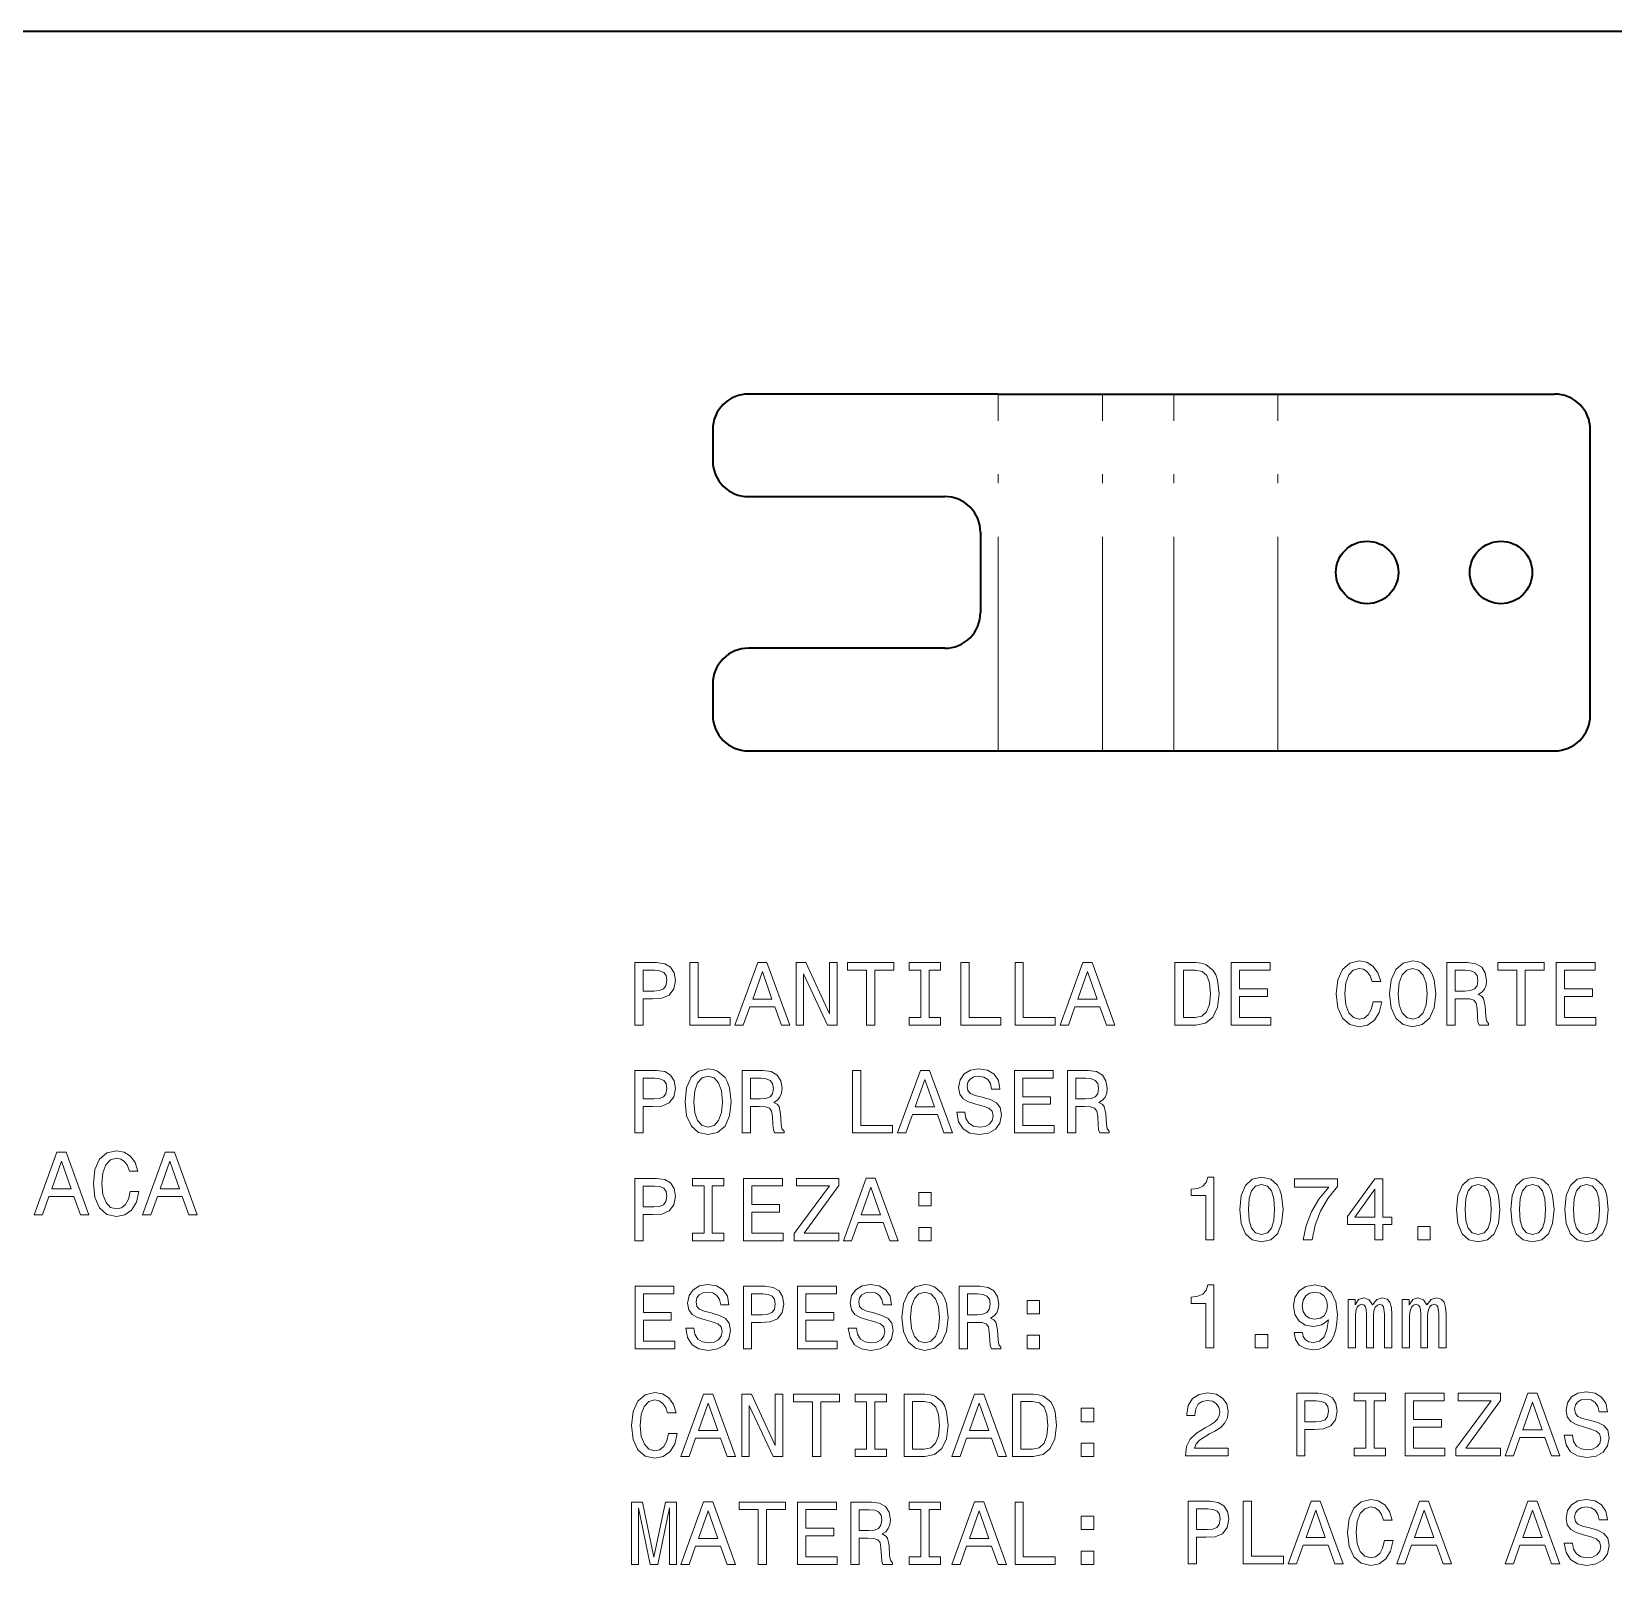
# Model space of a CAD drawing. Extents: x 15 to 1174, y 15 to 826.
# Drawn here: x 799.3 to 887.9, y 739.9 to 825.8 of the extents above; entities that cross this region are included whole.
import ezdxf

# ---------------------------------------------------------------- set-up
doc = ezdxf.new("R2010")
doc.units = 0
doc.linetypes.add('DASHDOT', pattern=[18.5, 12, -3, 0.5, -3])

msp = doc.modelspace()

# ---------------------------------------------------------------- linework, layer by layer
at = {"color": 7, "lineweight": 35}
for p, q in [((1173.969971, 825.840027), (15, 825.840027)), ((853.419678, 805.529602), (839.419678, 805.529602)), ((853.419678, 805.529602), (859.250793, 805.529602)), ((859.250793, 805.529602), (863.250793, 805.529602)), ((863.250793, 805.529602), (869.08197, 805.529602)), ((869.08197, 805.529602), (884.581909, 805.529602)), ((837.419678, 803.529602), (837.419678, 801.779602)), ((886.581909, 787.529602), (886.581909, 803.529602)), ((839.419678, 799.779602), (850.419678, 799.779602)), ((852.419678, 797.779602), (852.419678, 793.279602)), ((850.419678, 791.279602), (839.419678, 791.279602)), ((837.419678, 789.279602), (837.419678, 787.529602)), ((839.419678, 785.529602), (853.419678, 785.529602)), ((853.419678, 785.529602), (859.250793, 785.529602)), ((859.250793, 785.529602), (863.250793, 785.529602)), ((863.250793, 785.529602), (869.08197, 785.529602)), ((869.08197, 785.529602), (884.581909, 785.529602))]:
    msp.add_line(p, q, dxfattribs=at)
at = {"color": 7, "linetype": 'DASHDOT', "lineweight": 13}
for p, q in [((853.419678, 785.529602), (853.419678, 805.529602)), ((859.250793, 785.529602), (859.250793, 805.529602)), ((863.250793, 785.529602), (863.250793, 805.529602)), ((869.08197, 785.529602), (869.08197, 805.529602))]:
    msp.add_line(p, q, dxfattribs=at)
at = {"color": 7, "lineweight": 13}
for points in [[(833.063904, 770.163391), (833.527832, 770.163391), (833.527832, 771.641052), (834.042236, 771.641052), (834.561707, 771.66626), (834.975281, 771.842773), (835.242554, 772.18573), (835.333313, 772.654724), (835.262695, 773.08844), (835.060974, 773.406189), (834.728149, 773.597839), (834.274231, 773.663391), (833.063904, 773.663391)], [(836.140259, 770.163391), (838.389526, 770.163391), (838.389526, 770.587036), (836.604248, 770.587036), (836.604248, 773.663391), (836.140259, 773.663391)], [(838.666931, 770.163391), (839.130859, 770.163391), (839.499023, 771.1922), (840.895996, 771.1922), (841.26416, 770.163391), (841.73822, 770.163391), (840.457275, 773.668457), (839.94281, 773.668457)], [(842.086182, 770.163391), (842.504822, 770.163391), (842.504822, 773.032959), (843.846313, 770.163391), (844.385925, 770.163391), (844.385925, 773.663391), (843.96228, 773.663391), (843.96228, 770.793823), (842.635925, 773.663391), (842.086182, 773.663391)], [(846.0401, 770.163391), (846.504089, 770.163391), (846.504089, 773.239746), (847.563171, 773.239746), (847.563171, 773.663391), (844.975952, 773.663391), (844.975952, 773.239746), (846.0401, 773.239746)], [(849.076111, 770.587036), (848.430603, 770.587036), (848.430603, 770.163391), (850.185608, 770.163391), (850.185608, 770.587036), (849.5401, 770.587036), (849.5401, 773.239746), (850.185608, 773.239746), (850.185608, 773.663391), (848.430603, 773.663391), (848.430603, 773.239746), (849.076111, 773.239746)], [(851.320374, 770.163391), (853.569641, 770.163391), (853.569641, 770.587036), (851.784363, 770.587036), (851.784363, 773.663391), (851.320374, 773.663391)], [(854.356384, 770.163391), (856.605652, 770.163391), (856.605652, 770.587036), (854.820374, 770.587036), (854.820374, 773.663391), (854.356384, 773.663391)], [(856.883057, 770.163391), (857.347046, 770.163391), (857.715149, 771.1922), (859.112122, 771.1922), (859.480286, 770.163391), (859.954346, 770.163391), (858.673401, 773.668457), (858.158997, 773.668457)], [(864.483154, 773.663391), (863.318176, 773.663391), (863.318176, 770.163391), (864.483154, 770.163391), (865.032898, 770.274353), (865.441406, 770.612244), (865.693542, 771.161926), (865.784363, 771.913391), (865.703613, 772.679932), (865.602783, 772.982544), (865.461548, 773.224609), (865.05304, 773.552429), (864.785767, 773.633118)], [(866.465149, 770.163391), (868.684204, 770.163391), (868.684204, 770.587036), (866.929138, 770.587036), (866.929138, 771.772156), (868.492554, 771.772156), (868.492554, 772.190796), (866.929138, 772.190796), (866.929138, 773.239746), (868.64386, 773.239746), (868.64386, 773.663391), (866.465149, 773.663391)], [(874.413269, 771.464539), (874.312439, 771.040894), (874.145996, 770.738342), (873.914001, 770.551697), (873.641663, 770.491211), (873.313843, 770.58197), (873.056641, 770.854309), (872.885193, 771.298096), (872.829712, 771.913391), (872.885193, 772.523621), (873.051636, 772.972473), (873.308838, 773.244812), (873.641663, 773.340637), (873.883789, 773.290222), (874.090515, 773.148987), (874.251892, 772.922058), (874.362854, 772.609375), (874.84198, 772.609375), (874.690674, 773.08844), (874.428406, 773.451599), (874.070374, 773.678528), (873.641663, 773.759216), (873.107117, 773.633118), (872.698608, 773.28009), (872.43634, 772.700134), (872.345581, 771.913391), (872.43634, 771.126648), (872.698608, 770.546692), (873.107117, 770.188599), (873.641663, 770.067566), (874.110718, 770.163391), (874.488953, 770.430664), (874.756226, 770.869446), (874.897461, 771.464539)], [(875.336182, 771.913391), (875.427002, 771.126648), (875.689209, 770.546692), (876.097717, 770.188599), (876.632324, 770.067566), (877.161865, 770.188599), (877.575378, 770.546692), (877.832581, 771.126648), (877.928406, 771.913391), (877.832581, 772.695068), (877.72168, 773.012817), (877.575378, 773.275085), (877.161865, 773.633118), (876.909668, 773.723938), (876.632324, 773.759216), (876.092712, 773.633118), (875.684204, 773.28009), (875.427002, 772.700134)], [(878.543701, 770.163391), (879.012695, 770.163391), (879.012695, 771.641052), (879.491821, 771.641052), (879.844849, 771.625916), (880.066772, 771.555298), (880.187805, 771.388916), (880.23822, 771.09137), (880.263428, 770.637451), (880.293701, 770.339905), (880.354248, 770.163391), (880.883728, 770.163391), (880.883728, 770.259216), (880.767761, 770.400452), (880.727417, 770.662659), (880.692139, 771.227539), (880.606384, 771.646118), (880.490356, 771.777222), (880.308838, 771.873047), (880.510559, 771.999146), (880.651794, 772.175659), (880.742554, 772.397522), (880.772827, 772.664856), (880.702209, 773.08844), (880.500488, 773.406189), (880.167603, 773.597839), (879.713745, 773.663391), (878.543701, 773.663391)], [(882.472351, 770.163391), (882.93634, 770.163391), (882.93634, 773.239746), (883.995422, 773.239746), (883.995422, 773.663391), (881.408264, 773.663391), (881.408264, 773.239746), (882.472351, 773.239746)], [(884.681274, 770.163391), (886.90033, 770.163391), (886.90033, 770.587036), (885.145264, 770.587036), (885.145264, 771.772156), (886.708679, 771.772156), (886.708679, 772.190796), (885.145264, 772.190796), (885.145264, 773.239746), (886.859985, 773.239746), (886.859985, 773.663391), (884.681274, 773.663391)], [(834.148193, 773.234741), (834.450745, 773.204468), (834.672668, 773.108643), (834.803772, 772.932129), (834.849182, 772.654724), (834.798767, 772.362244), (834.662598, 772.18573), (834.430603, 772.094971), (834.112854, 772.069702), (833.527832, 772.069702), (833.527832, 773.234741)], [(839.6604, 771.620911), (840.200073, 773.164124), (840.739685, 771.620911)], [(857.876587, 771.620911), (858.416199, 773.164124), (858.955811, 771.620911)], [(864.447876, 773.244812), (864.831177, 773.169128), (865.093384, 772.937195), (865.249756, 772.523621), (865.300171, 771.913391), (865.24469, 771.323303), (865.088379, 770.90979), (864.821106, 770.662659), (864.447876, 770.58197), (863.787231, 770.58197), (863.787231, 773.244812)], [(875.820374, 771.913391), (875.875854, 772.523621), (876.042236, 772.972473), (876.299438, 773.244812), (876.632324, 773.340637), (876.960144, 773.244812), (877.217346, 772.967407), (877.383728, 772.518555), (877.444275, 771.913391), (877.383728, 771.303162), (877.217346, 770.854309), (876.960144, 770.58197), (876.632324, 770.491211), (876.299438, 770.58197), (876.042236, 770.854309), (875.875854, 771.298096)], [(879.582581, 773.234741), (879.890259, 773.204468), (880.107117, 773.108643), (880.243286, 772.932129), (880.288635, 772.654724), (880.23822, 772.362244), (880.102051, 772.18573), (879.870056, 772.094971), (879.552368, 772.069702), (879.012695, 772.069702), (879.012695, 773.234741)], [(833.063904, 764.116577), (833.527832, 764.116577), (833.527832, 765.594238), (834.042236, 765.594238), (834.561707, 765.619446), (834.975281, 765.795959), (835.242554, 766.138916), (835.333313, 766.60791), (835.262695, 767.041626), (835.060974, 767.359375), (834.728149, 767.551025), (834.274231, 767.616577), (833.063904, 767.616577)], [(835.86792, 765.866577), (835.958679, 765.079834), (836.220947, 764.499878), (836.629456, 764.141785), (837.164001, 764.020752), (837.693542, 764.141785), (838.107117, 764.499878), (838.364319, 765.079834), (838.460144, 765.866577), (838.364319, 766.648254), (838.253357, 766.966003), (838.107117, 767.228271), (837.693542, 767.586304), (837.441406, 767.677124), (837.164001, 767.712402), (836.62439, 767.586304), (836.215881, 767.233276), (835.958679, 766.65332)], [(839.075378, 764.116577), (839.544434, 764.116577), (839.544434, 765.594238), (840.02356, 765.594238), (840.376587, 765.579102), (840.59845, 765.508484), (840.719482, 765.342102), (840.769897, 765.044556), (840.795166, 764.590637), (840.825378, 764.293091), (840.885925, 764.116577), (841.415466, 764.116577), (841.415466, 764.212402), (841.299438, 764.353638), (841.259094, 764.615845), (841.223816, 765.180725), (841.138062, 765.599304), (841.022095, 765.730408), (840.840515, 765.826233), (841.042236, 765.952332), (841.183472, 766.128845), (841.274231, 766.350708), (841.304504, 766.618042), (841.233887, 767.041626), (841.032166, 767.359375), (840.699341, 767.551025), (840.245422, 767.616577), (839.075378, 767.616577)], [(845.248291, 764.116577), (847.49762, 764.116577), (847.49762, 764.540222), (845.71228, 764.540222), (845.71228, 767.616577), (845.248291, 767.616577)], [(847.774963, 764.116577), (848.238953, 764.116577), (848.607117, 765.145386), (850.004089, 765.145386), (850.372253, 764.116577), (850.846313, 764.116577), (849.565308, 767.621643), (849.050903, 767.621643)], [(851.547302, 765.271484), (851.088379, 765.271484), (851.189209, 764.736877), (851.441406, 764.343506), (851.829712, 764.106506), (852.354248, 764.020752), (852.873657, 764.10144), (853.262024, 764.323364), (853.509094, 764.671326), (853.599915, 765.130249), (853.524231, 765.543823), (853.312439, 765.811096), (852.969482, 765.98761), (852.510559, 766.118713), (852.117188, 766.214539), (851.859985, 766.3255), (851.713745, 766.486877), (851.668335, 766.739075), (851.713745, 766.966003), (851.844849, 767.137451), (852.04657, 767.253479), (852.323975, 767.293823), (852.606384, 767.243408), (852.828308, 767.107239), (852.974548, 766.880249), (853.045166, 766.572632), (853.504089, 766.572632), (853.504089, 766.582703), (853.423401, 767.056763), (853.18634, 767.40979), (852.813171, 767.631714), (852.308838, 767.707336), (851.854919, 767.631714), (851.501892, 767.419922), (851.274963, 767.092102), (851.194275, 766.668457), (851.259827, 766.290222), (851.451477, 766.03302), (851.754089, 765.861511), (852.167603, 765.730408), (852.576111, 765.614441), (852.883789, 765.503479), (853.070374, 765.342102), (853.135925, 765.079834), (853.075378, 764.812561), (852.919067, 764.61084), (852.682007, 764.484741), (852.37439, 764.444397), (852.031433, 764.499878), (851.769226, 764.661255), (851.602783, 764.923523)], [(854.321106, 764.116577), (856.5401, 764.116577), (856.5401, 764.540222), (854.785034, 764.540222), (854.785034, 765.725342), (856.34845, 765.725342), (856.34845, 766.143982), (854.785034, 766.143982), (854.785034, 767.192932), (856.499756, 767.192932), (856.499756, 767.616577), (854.321106, 767.616577)], [(857.291565, 764.116577), (857.760559, 764.116577), (857.760559, 765.594238), (858.239685, 765.594238), (858.592712, 765.579102), (858.814575, 765.508484), (858.935608, 765.342102), (858.986084, 765.044556), (859.011292, 764.590637), (859.041565, 764.293091), (859.102051, 764.116577), (859.631592, 764.116577), (859.631592, 764.212402), (859.515625, 764.353638), (859.475281, 764.615845), (859.439941, 765.180725), (859.354248, 765.599304), (859.23822, 765.730408), (859.056641, 765.826233), (859.258423, 765.952332), (859.399597, 766.128845), (859.490417, 766.350708), (859.52063, 766.618042), (859.450073, 767.041626), (859.248291, 767.359375), (858.915466, 767.551025), (858.461548, 767.616577), (857.291565, 767.616577)], [(834.148193, 767.187927), (834.450745, 767.157654), (834.672668, 767.061829), (834.803772, 766.885315), (834.849182, 766.60791), (834.798767, 766.31543), (834.662598, 766.138916), (834.430603, 766.048157), (834.112854, 766.022888), (833.527832, 766.022888), (833.527832, 767.187927)], [(836.352051, 765.866577), (836.407532, 766.476807), (836.573975, 766.925659), (836.831177, 767.197998), (837.164001, 767.293823), (837.491821, 767.197998), (837.749023, 766.920593), (837.915466, 766.471741), (837.975952, 765.866577), (837.915466, 765.256348), (837.749023, 764.807495), (837.491821, 764.535156), (837.164001, 764.444397), (836.831177, 764.535156), (836.573975, 764.807495), (836.407532, 765.251282)], [(840.114319, 767.187927), (840.421936, 767.157654), (840.638794, 767.061829), (840.774963, 766.885315), (840.820374, 766.60791), (840.769897, 766.31543), (840.633789, 766.138916), (840.401794, 766.048157), (840.084045, 766.022888), (839.544434, 766.022888), (839.544434, 767.187927)], [(848.768494, 765.574097), (849.308105, 767.11731), (849.847717, 765.574097)], [(858.330444, 767.187927), (858.638062, 767.157654), (858.854919, 767.061829), (858.991089, 766.885315), (859.036499, 766.60791), (858.986084, 766.31543), (858.849915, 766.138916), (858.61792, 766.048157), (858.300171, 766.022888), (857.760559, 766.022888), (857.760559, 767.187927)], [(799.399292, 759.52655), (799.863281, 759.52655), (800.231384, 760.555359), (801.628418, 760.555359), (801.996521, 759.52655), (802.470581, 759.52655), (801.189636, 763.031616), (800.675232, 763.031616)], [(804.785461, 760.827698), (804.68457, 760.404053), (804.518127, 760.101501), (804.286194, 759.914856), (804.013855, 759.85437), (803.686035, 759.945129), (803.428833, 760.217468), (803.257324, 760.661255), (803.201904, 761.27655), (803.257324, 761.88678), (803.423767, 762.335632), (803.680969, 762.607971), (804.013855, 762.703796), (804.25592, 762.653381), (804.462708, 762.512146), (804.624084, 762.285217), (804.734985, 761.972534), (805.214111, 761.972534), (805.062805, 762.451599), (804.800598, 762.814758), (804.442505, 763.041687), (804.013855, 763.122375), (803.479248, 762.996277), (803.07074, 762.64325), (802.808472, 762.063293), (802.717712, 761.27655), (802.808472, 760.489807), (803.07074, 759.909851), (803.479248, 759.551758), (804.013855, 759.430725), (804.482849, 759.52655), (804.861084, 759.793823), (805.128418, 760.232605), (805.269592, 760.827698)], [(805.471313, 759.52655), (805.935303, 759.52655), (806.303467, 760.555359), (807.700439, 760.555359), (808.068604, 759.52655), (808.542664, 759.52655), (807.261658, 763.031616), (806.747253, 763.031616)], [(800.392822, 760.98407), (800.932434, 762.527283), (801.472046, 760.98407)], [(806.464844, 760.98407), (807.004456, 762.527283), (807.544067, 760.98407)], [(833.063904, 758.069702), (833.527832, 758.069702), (833.527832, 759.547363), (834.042236, 759.547363), (834.561707, 759.572571), (834.975281, 759.749084), (835.242554, 760.092041), (835.333313, 760.561035), (835.262695, 760.994751), (835.060974, 761.3125), (834.728149, 761.50415), (834.274231, 761.569702), (833.063904, 761.569702)], [(836.932007, 758.493347), (836.286499, 758.493347), (836.286499, 758.069702), (838.041565, 758.069702), (838.041565, 758.493347), (837.395996, 758.493347), (837.395996, 761.146057), (838.041565, 761.146057), (838.041565, 761.569702), (836.286499, 761.569702), (836.286499, 761.146057), (836.932007, 761.146057)], [(839.140991, 758.069702), (841.359985, 758.069702), (841.359985, 758.493347), (839.604919, 758.493347), (839.604919, 759.678467), (841.168335, 759.678467), (841.168335, 760.097107), (839.604919, 760.097107), (839.604919, 761.146057), (841.319641, 761.146057), (841.319641, 761.569702), (839.140991, 761.569702)], [(841.980286, 758.069702), (844.491821, 758.069702), (844.491821, 758.493347), (842.535034, 758.493347), (844.491821, 761.171265), (844.491821, 761.569702), (842.116455, 761.569702), (842.116455, 761.146057), (843.967346, 761.146057), (841.980286, 758.473145)], [(844.738953, 758.069702), (845.202942, 758.069702), (845.571106, 759.098511), (846.968079, 759.098511), (847.336182, 758.069702), (847.810303, 758.069702), (846.529297, 761.574768), (846.014893, 761.574768)], [(865.037231, 758.116577), (865.496155, 758.116577), (865.496155, 761.641785), (865.153198, 761.641785), (865.062439, 761.334167), (864.880859, 761.12738), (864.603516, 761.006348), (864.220215, 760.966003), (864.220215, 760.60791), (865.037231, 760.60791)], [(866.948608, 759.826233), (867.024231, 759.034424), (867.261292, 758.469604), (867.639526, 758.126648), (868.164001, 758.015686), (868.683472, 758.126648), (869.061707, 758.469604), (869.293701, 759.034424), (869.37439, 759.826233), (869.293701, 760.612976), (869.197876, 760.925659), (869.061707, 761.182861), (868.683472, 761.525818), (868.164001, 761.641785), (867.639526, 761.525818), (867.261292, 761.177795), (867.024231, 760.612976)], [(870.499023, 758.116577), (871.008423, 758.116577), (871.174805, 758.94873), (871.467346, 759.725342), (871.880859, 760.446533), (872.420532, 761.122314), (872.420532, 761.540955), (870.019897, 761.540955), (870.019897, 761.08197), (871.93634, 761.08197), (871.381592, 760.401184), (870.963013, 759.690063), (870.670532, 758.933594)], [(874.513428, 758.116577), (874.967346, 758.116577), (874.967346, 758.984009), (875.466614, 758.984009), (875.466614, 759.387451), (874.967346, 759.387451), (874.967346, 761.540955), (874.508423, 761.540955), (872.975281, 759.427795), (872.975281, 758.984009), (874.513428, 758.984009)], [(879.092712, 759.826233), (879.168335, 759.034424), (879.405396, 758.469604), (879.78363, 758.126648), (880.308105, 758.015686), (880.827576, 758.126648), (881.205811, 758.469604), (881.437805, 759.034424), (881.518494, 759.826233), (881.437805, 760.612976), (881.34198, 760.925659), (881.205811, 761.182861), (880.827576, 761.525818), (880.308105, 761.641785), (879.78363, 761.525818), (879.405396, 761.177795), (879.168335, 760.612976)], [(882.128723, 759.826233), (882.204346, 759.034424), (882.441406, 758.469604), (882.819641, 758.126648), (883.344116, 758.015686), (883.863586, 758.126648), (884.241821, 758.469604), (884.473816, 759.034424), (884.554504, 759.826233), (884.473816, 760.612976), (884.377991, 760.925659), (884.241821, 761.182861), (883.863586, 761.525818), (883.344116, 761.641785), (882.819641, 761.525818), (882.441406, 761.177795), (882.204346, 760.612976)], [(885.164734, 759.826233), (885.240417, 759.034424), (885.477417, 758.469604), (885.855652, 758.126648), (886.380188, 758.015686), (886.899597, 758.126648), (887.277832, 758.469604), (887.509827, 759.034424), (887.590515, 759.826233), (887.509827, 760.612976), (887.414001, 760.925659), (887.277832, 761.182861), (886.899597, 761.525818), (886.380188, 761.641785), (885.855652, 761.525818), (885.477417, 761.177795), (885.240417, 760.612976)], [(834.148193, 761.141052), (834.450745, 761.110779), (834.672668, 761.014954), (834.803772, 760.83844), (834.849182, 760.561035), (834.798767, 760.268555), (834.662598, 760.092041), (834.430603, 760.001282), (834.112854, 759.976013), (833.527832, 759.976013), (833.527832, 761.141052)], [(845.732483, 759.527222), (846.272095, 761.070435), (846.811707, 759.527222)], [(848.960144, 760.026489), (849.656067, 760.026489), (849.656067, 760.777893), (848.960144, 760.777893)], [(867.432739, 759.826233), (867.473083, 760.436462), (867.599182, 760.875244), (867.826111, 761.132446), (868.164001, 761.223206), (868.496887, 761.132446), (868.723816, 760.875244), (868.849915, 760.436462), (868.890259, 759.826233), (868.849915, 759.210938), (868.723816, 758.772217), (868.496887, 758.515015), (868.164001, 758.42926), (867.826111, 758.515015), (867.599182, 758.772217), (867.473083, 759.210938)], [(873.398865, 759.387451), (874.513428, 760.955933), (874.513428, 759.387451)], [(879.576843, 759.826233), (879.617188, 760.436462), (879.743286, 760.875244), (879.970215, 761.132446), (880.308105, 761.223206), (880.640991, 761.132446), (880.86792, 760.875244), (880.994019, 760.436462), (881.034363, 759.826233), (880.994019, 759.210938), (880.86792, 758.772217), (880.640991, 758.515015), (880.308105, 758.42926), (879.970215, 758.515015), (879.743286, 758.772217), (879.617188, 759.210938)], [(882.612854, 759.826233), (882.653198, 760.436462), (882.779297, 760.875244), (883.006226, 761.132446), (883.344116, 761.223206), (883.677002, 761.132446), (883.903931, 760.875244), (884.030029, 760.436462), (884.070374, 759.826233), (884.030029, 759.210938), (883.903931, 758.772217), (883.677002, 758.515015), (883.344116, 758.42926), (883.006226, 758.515015), (882.779297, 758.772217), (882.653198, 759.210938)], [(885.648865, 759.826233), (885.689209, 760.436462), (885.815308, 760.875244), (886.042236, 761.132446), (886.380188, 761.223206), (886.713013, 761.132446), (886.939941, 760.875244), (887.06604, 760.436462), (887.106384, 759.826233), (887.06604, 759.210938), (886.939941, 758.772217), (886.713013, 758.515015), (886.380188, 758.42926), (886.042236, 758.515015), (885.815308, 758.772217), (885.689209, 759.210938)], [(848.960144, 758.069702), (849.656067, 758.069702), (849.656067, 758.821167), (848.960144, 758.821167)], [(876.924133, 758.116577), (877.620056, 758.116577), (877.620056, 758.868042), (876.924133, 758.868042)], [(833.068909, 752.022888), (835.287964, 752.022888), (835.287964, 752.446533), (833.532898, 752.446533), (833.532898, 753.631653), (835.096313, 753.631653), (835.096313, 754.050293), (833.532898, 754.050293), (833.532898, 755.099243), (835.24762, 755.099243), (835.24762, 755.522888), (833.068909, 755.522888)], [(836.367188, 753.177795), (835.908264, 753.177795), (836.009094, 752.643188), (836.261292, 752.249817), (836.649597, 752.012817), (837.174133, 751.927063), (837.693542, 752.007751), (838.081909, 752.229675), (838.328979, 752.577637), (838.4198, 753.03656), (838.344116, 753.450134), (838.132324, 753.717407), (837.789368, 753.893921), (837.330444, 754.025024), (836.937073, 754.12085), (836.679871, 754.231812), (836.53363, 754.393188), (836.48822, 754.645386), (836.53363, 754.872314), (836.664734, 755.043762), (836.866455, 755.15979), (837.14386, 755.200134), (837.42627, 755.149719), (837.648193, 755.01355), (837.794434, 754.78656), (837.865051, 754.478943), (838.323975, 754.478943), (838.323975, 754.489014), (838.243286, 754.963074), (838.006226, 755.316101), (837.633057, 755.538025), (837.128723, 755.613647), (836.674805, 755.538025), (836.321777, 755.326172), (836.094849, 754.998413), (836.01416, 754.574768), (836.079712, 754.196533), (836.271362, 753.939331), (836.573975, 753.767822), (836.987488, 753.636719), (837.395996, 753.520752), (837.703674, 753.40979), (837.890259, 753.248413), (837.955811, 752.986145), (837.895264, 752.718872), (837.738953, 752.517151), (837.501892, 752.391052), (837.194275, 752.350708), (836.851318, 752.406189), (836.589111, 752.567566), (836.422668, 752.829834)], [(839.135925, 752.022888), (839.599915, 752.022888), (839.599915, 753.500549), (840.114319, 753.500549), (840.633789, 753.525757), (841.047302, 753.702271), (841.314575, 754.045227), (841.405396, 754.514221), (841.334778, 754.947937), (841.133057, 755.265686), (840.800171, 755.457336), (840.346313, 755.522888), (839.135925, 755.522888)], [(840.220215, 755.094238), (840.522827, 755.063965), (840.74469, 754.96814), (840.875854, 754.791626), (840.921204, 754.514221), (840.870789, 754.221741), (840.734619, 754.045227), (840.502625, 753.954468), (840.184937, 753.929199), (839.599915, 753.929199), (839.599915, 755.094238)], [(842.177002, 752.022888), (844.395996, 752.022888), (844.395996, 752.446533), (842.640991, 752.446533), (842.640991, 753.631653), (844.204346, 753.631653), (844.204346, 754.050293), (842.640991, 754.050293), (842.640991, 755.099243), (844.355652, 755.099243), (844.355652, 755.522888), (842.177002, 755.522888)], [(845.475281, 753.177795), (845.016296, 753.177795), (845.117188, 752.643188), (845.369324, 752.249817), (845.75769, 752.012817), (846.282166, 751.927063), (846.801636, 752.007751), (847.189941, 752.229675), (847.437073, 752.577637), (847.527832, 753.03656), (847.452209, 753.450134), (847.240417, 753.717407), (846.897461, 753.893921), (846.438538, 754.025024), (846.045166, 754.12085), (845.787964, 754.231812), (845.641663, 754.393188), (845.596313, 754.645386), (845.641663, 754.872314), (845.772827, 755.043762), (845.974548, 755.15979), (846.251892, 755.200134), (846.534363, 755.149719), (846.756226, 755.01355), (846.902466, 754.78656), (846.973083, 754.478943), (847.432007, 754.478943), (847.432007, 754.489014), (847.351318, 754.963074), (847.114319, 755.316101), (846.741089, 755.538025), (846.236816, 755.613647), (845.782898, 755.538025), (845.429871, 755.326172), (845.202942, 754.998413), (845.122253, 754.574768), (845.187805, 754.196533), (845.379456, 753.939331), (845.682007, 753.767822), (846.095581, 753.636719), (846.504089, 753.520752), (846.811707, 753.40979), (846.998291, 753.248413), (847.063904, 752.986145), (847.003357, 752.718872), (846.847046, 752.517151), (846.609985, 752.391052), (846.302368, 752.350708), (845.959412, 752.406189), (845.697144, 752.567566), (845.530762, 752.829834)], [(848.012024, 753.772888), (848.102783, 752.986145), (848.365051, 752.406189), (848.77356, 752.048096), (849.308105, 751.927063), (849.837646, 752.048096), (850.251221, 752.406189), (850.508423, 752.986145), (850.604248, 753.772888), (850.508423, 754.554565), (850.397461, 754.872314), (850.251221, 755.134583), (849.837646, 755.492615), (849.58551, 755.583435), (849.308105, 755.618713), (848.768494, 755.492615), (848.359985, 755.139587), (848.102783, 754.559631)], [(848.496155, 753.772888), (848.551636, 754.383118), (848.718079, 754.83197), (848.975281, 755.104309), (849.308105, 755.200134), (849.635925, 755.104309), (849.893127, 754.826904), (850.05957, 754.378052), (850.120056, 753.772888), (850.05957, 753.162659), (849.893127, 752.713806), (849.635925, 752.441467), (849.308105, 752.350708), (848.975281, 752.441467), (848.718079, 752.713806), (848.551636, 753.157593)], [(851.219482, 752.022888), (851.688538, 752.022888), (851.688538, 753.500549), (852.167603, 753.500549), (852.52063, 753.485413), (852.742554, 753.414795), (852.863586, 753.248413), (852.914001, 752.950867), (852.939209, 752.496948), (852.969482, 752.199402), (853.030029, 752.022888), (853.55957, 752.022888), (853.55957, 752.118713), (853.443542, 752.259949), (853.403198, 752.522156), (853.36792, 753.087036), (853.282166, 753.505615), (853.166199, 753.636719), (852.984619, 753.732544), (853.18634, 753.858643), (853.327576, 754.035156), (853.418335, 754.257019), (853.448608, 754.524353), (853.377991, 754.947937), (853.17627, 755.265686), (852.843384, 755.457336), (852.389526, 755.522888), (851.219482, 755.522888)], [(852.258423, 755.094238), (852.56604, 755.063965), (852.782898, 754.96814), (852.919067, 754.791626), (852.964478, 754.514221), (852.914001, 754.221741), (852.777832, 754.045227), (852.545837, 753.954468), (852.228149, 753.929199), (851.688538, 753.929199), (851.688538, 755.094238)], [(865.037231, 752.069702), (865.496155, 752.069702), (865.496155, 755.59491), (865.153198, 755.59491), (865.062439, 755.287292), (864.880859, 755.080505), (864.603516, 754.959473), (864.220215, 754.919128), (864.220215, 754.561035), (865.037231, 754.561035)], [(869.989685, 752.937134), (870.065308, 752.538696), (870.282166, 752.231079), (870.625122, 752.039429), (871.078979, 751.968811), (871.376587, 752.00415), (871.64386, 752.09491), (871.870789, 752.251282), (872.062439, 752.473145), (872.213745, 752.750549), (872.324707, 753.093506), (872.390259, 753.486877), (872.415466, 753.940735), (872.329712, 754.651855), (872.082581, 755.171265), (871.689209, 755.483948), (871.149597, 755.59491), (870.655396, 755.50415), (870.282166, 755.262085), (870.0401, 754.888855), (869.959412, 754.419861), (870.0401, 753.935669), (870.277161, 753.567566), (870.630188, 753.335571), (871.078979, 753.259888), (871.55304, 753.355713), (871.911133, 753.648254), (871.830444, 753.08844), (871.669067, 752.690002), (871.421936, 752.453003), (871.084045, 752.377319), (870.821777, 752.412659), (870.630188, 752.523621), (870.504089, 752.700134), (870.453674, 752.937134)], [(870.448608, 754.424866), (870.499023, 754.737549), (870.640259, 754.98468), (870.862122, 755.141052), (871.149597, 755.196533), (871.447144, 755.141052), (871.674133, 754.98468), (871.815308, 754.742615), (871.870789, 754.429932), (871.815308, 754.112183), (871.674133, 753.875183), (871.442139, 753.728943), (871.13446, 753.678467), (870.857117, 753.728943), (870.640259, 753.875183), (870.499023, 754.107178)], [(855.032166, 753.979675), (855.728149, 753.979675), (855.728149, 754.731079), (855.032166, 754.731079)], [(873.015625, 752.069702), (873.424133, 752.069702), (873.424133, 753.880249), (873.449341, 754.152527), (873.524963, 754.349243), (873.640991, 754.46521), (873.792236, 754.51062), (873.91333, 754.470276), (873.994019, 754.369385), (874.034363, 754.197937), (874.049438, 753.971008), (874.049438, 752.069702), (874.432739, 752.069702), (874.432739, 753.880249), (874.457947, 754.147522), (874.53363, 754.344177), (874.654663, 754.46521), (874.805969, 754.51062), (874.927002, 754.470276), (875.00769, 754.369385), (875.058105, 753.971008), (875.058105, 752.069702), (875.466614, 752.069702), (875.466614, 753.940735), (875.441406, 754.329041), (875.360718, 754.626648), (875.199341, 754.808167), (874.937073, 754.873718), (874.629456, 754.772888), (874.392395, 754.480347), (874.205811, 754.767822), (873.893127, 754.873718), (873.605652, 754.772888), (873.408997, 754.490479), (873.408997, 754.777893), (873.015625, 754.777893)], [(876.051636, 752.069702), (876.460144, 752.069702), (876.460144, 753.880249), (876.485352, 754.152527), (876.560974, 754.349243), (876.677002, 754.46521), (876.828308, 754.51062), (876.949341, 754.470276), (877.030029, 754.369385), (877.070374, 754.197937), (877.08551, 753.971008), (877.08551, 752.069702), (877.46875, 752.069702), (877.46875, 753.880249), (877.494019, 754.147522), (877.569641, 754.344177), (877.690674, 754.46521), (877.84198, 754.51062), (877.963013, 754.470276), (878.043701, 754.369385), (878.094116, 753.971008), (878.094116, 752.069702), (878.502625, 752.069702), (878.502625, 753.940735), (878.477417, 754.329041), (878.396729, 754.626648), (878.235352, 754.808167), (877.973083, 754.873718), (877.665466, 754.772888), (877.428406, 754.480347), (877.241821, 754.767822), (876.929138, 754.873718), (876.641663, 754.772888), (876.445007, 754.490479), (876.445007, 754.777893), (876.051636, 754.777893)], [(855.032166, 752.022888), (855.728149, 752.022888), (855.728149, 752.774353), (855.032166, 752.774353)], [(867.81604, 752.069702), (868.512024, 752.069702), (868.512024, 752.821167), (867.81604, 752.821167)], [(834.945007, 747.277222), (834.844116, 746.853577), (834.677734, 746.551025), (834.44574, 746.36438), (834.173401, 746.303894), (833.845581, 746.394653), (833.588379, 746.666992), (833.416931, 747.110779), (833.36145, 747.726074), (833.416931, 748.336304), (833.583313, 748.785156), (833.840515, 749.057495), (834.173401, 749.15332), (834.415466, 749.102905), (834.622253, 748.96167), (834.78363, 748.734741), (834.894592, 748.422058), (835.373657, 748.422058), (835.222351, 748.901123), (834.960144, 749.264282), (834.602051, 749.491211), (834.173401, 749.571899), (833.638794, 749.445801), (833.230286, 749.092773), (832.968079, 748.512817), (832.877258, 747.726074), (832.968079, 746.939331), (833.230286, 746.359375), (833.638794, 746.001282), (834.173401, 745.880249), (834.642395, 745.976074), (835.02063, 746.243347), (835.287964, 746.682129), (835.429138, 747.277222)], [(835.630859, 745.976074), (836.094849, 745.976074), (836.463013, 747.004883), (837.859985, 747.004883), (838.228149, 745.976074), (838.702209, 745.976074), (837.421204, 749.48114), (836.906799, 749.48114)], [(836.62439, 747.433594), (837.164001, 748.976807), (837.703674, 747.433594)], [(839.050171, 745.976074), (839.46875, 745.976074), (839.46875, 748.845642), (840.810303, 745.976074), (841.349915, 745.976074), (841.349915, 749.476074), (840.92627, 749.476074), (840.92627, 746.606506), (839.599915, 749.476074), (839.050171, 749.476074)], [(843.004089, 745.976074), (843.468079, 745.976074), (843.468079, 749.052429), (844.527161, 749.052429), (844.527161, 749.476074), (841.939941, 749.476074), (841.939941, 749.052429), (843.004089, 749.052429)], [(846.0401, 746.399719), (845.394592, 746.399719), (845.394592, 745.976074), (847.149597, 745.976074), (847.149597, 746.399719), (846.504089, 746.399719), (846.504089, 749.052429), (847.149597, 749.052429), (847.149597, 749.476074), (845.394592, 749.476074), (845.394592, 749.052429), (846.0401, 749.052429)], [(849.303101, 749.476074), (848.138062, 749.476074), (848.138062, 745.976074), (849.303101, 745.976074), (849.852783, 746.087036), (850.261292, 746.424927), (850.513428, 746.974609), (850.604248, 747.726074), (850.52356, 748.492615), (850.422668, 748.795227), (850.281433, 749.037292), (849.872925, 749.365112), (849.605652, 749.445801)], [(849.267761, 749.057495), (849.651062, 748.981812), (849.91333, 748.749878), (850.069641, 748.336304), (850.120056, 747.726074), (850.064575, 747.135986), (849.908264, 746.722473), (849.640991, 746.475342), (849.267761, 746.394653), (848.607117, 746.394653), (848.607117, 749.057495)], [(850.810974, 745.976074), (851.274963, 745.976074), (851.643127, 747.004883), (853.0401, 747.004883), (853.408264, 745.976074), (853.882324, 745.976074), (852.601318, 749.48114), (852.086914, 749.48114)], [(851.804504, 747.433594), (852.344116, 748.976807), (852.883789, 747.433594)], [(855.375122, 749.476074), (854.210144, 749.476074), (854.210144, 745.976074), (855.375122, 745.976074), (855.924805, 746.087036), (856.333313, 746.424927), (856.58551, 746.974609), (856.67627, 747.726074), (856.595581, 748.492615), (856.49469, 748.795227), (856.353516, 749.037292), (855.945007, 749.365112), (855.677734, 749.445801)], [(855.339844, 749.057495), (855.723083, 748.981812), (855.985352, 748.749878), (856.141663, 748.336304), (856.192139, 747.726074), (856.136658, 747.135986), (855.980286, 746.722473), (855.713013, 746.475342), (855.339844, 746.394653), (854.679138, 746.394653), (854.679138, 749.057495)], [(863.897461, 746.022888), (866.30304, 746.022888), (866.30304, 746.456604), (864.401794, 746.456604), (864.50769, 746.693665), (864.689209, 746.89032), (865.249023, 747.248413), (865.54657, 747.399719), (865.879456, 747.616577), (866.116455, 747.868713), (866.252625, 748.16626), (866.30304, 748.50415), (866.217346, 748.927795), (865.980286, 749.26062), (865.617188, 749.472473), (865.148193, 749.548096), (864.664001, 749.462341), (864.295837, 749.225342), (864.058838, 748.847107), (863.978149, 748.347839), (863.978149, 748.277222), (864.437073, 748.277222), (864.437073, 748.317566), (864.482483, 748.660522), (864.618652, 748.912659), (864.83551, 749.074036), (865.122925, 749.129517), (865.415466, 749.079102), (865.632324, 748.953003), (865.77356, 748.756348), (865.823975, 748.509216), (865.788635, 748.277222), (865.69281, 748.080505), (865.531433, 747.909058), (865.30957, 747.757751), (865.012024, 747.596375), (864.517761, 747.283691), (864.1698, 746.950867), (863.963013, 746.547363), (863.897461, 746.038025)], [(870.135925, 746.022888), (870.599915, 746.022888), (870.599915, 747.500549), (871.114319, 747.500549), (871.633789, 747.525757), (872.047302, 747.702271), (872.314575, 748.045227), (872.405396, 748.514221), (872.334778, 748.947937), (872.133057, 749.265686), (871.800171, 749.457336), (871.346313, 749.522888), (870.135925, 749.522888)], [(871.220215, 749.094238), (871.522827, 749.063965), (871.74469, 748.96814), (871.875854, 748.791626), (871.921204, 748.514221), (871.870789, 748.221741), (871.734619, 748.045227), (871.502625, 747.954468), (871.184937, 747.929199), (870.599915, 747.929199), (870.599915, 749.094238)], [(874.004089, 746.446533), (873.358521, 746.446533), (873.358521, 746.022888), (875.113586, 746.022888), (875.113586, 746.446533), (874.468079, 746.446533), (874.468079, 749.099243), (875.113586, 749.099243), (875.113586, 749.522888), (873.358521, 749.522888), (873.358521, 749.099243), (874.004089, 749.099243)], [(876.213013, 746.022888), (878.432007, 746.022888), (878.432007, 746.446533), (876.677002, 746.446533), (876.677002, 747.631653), (878.240417, 747.631653), (878.240417, 748.050293), (876.677002, 748.050293), (876.677002, 749.099243), (878.391663, 749.099243), (878.391663, 749.522888), (876.213013, 749.522888)], [(879.052368, 746.022888), (881.563904, 746.022888), (881.563904, 746.446533), (879.607117, 746.446533), (881.563904, 749.124451), (881.563904, 749.522888), (879.188538, 749.522888), (879.188538, 749.099243), (881.039368, 749.099243), (879.052368, 746.426331)], [(881.810974, 746.022888), (882.274963, 746.022888), (882.643127, 747.051697), (884.0401, 747.051697), (884.408264, 746.022888), (884.882324, 746.022888), (883.601318, 749.527954), (883.086914, 749.527954)], [(882.804504, 747.480408), (883.344116, 749.023621), (883.883789, 747.480408)], [(885.583313, 747.177795), (885.12439, 747.177795), (885.225281, 746.643188), (885.477417, 746.249817), (885.865723, 746.012817), (886.390259, 745.927063), (886.909668, 746.007751), (887.298035, 746.229675), (887.545166, 746.577637), (887.635925, 747.03656), (887.560303, 747.450134), (887.34845, 747.717407), (887.005493, 747.893921), (886.54657, 748.025024), (886.153198, 748.12085), (885.895996, 748.231812), (885.749756, 748.393188), (885.704346, 748.645386), (885.749756, 748.872314), (885.880859, 749.043762), (886.082581, 749.15979), (886.359985, 749.200134), (886.642395, 749.149719), (886.864319, 749.01355), (887.010559, 748.78656), (887.081177, 748.478943), (887.5401, 748.478943), (887.5401, 748.489014), (887.459412, 748.963074), (887.222351, 749.316101), (886.849182, 749.538025), (886.344849, 749.613647), (885.890991, 749.538025), (885.537964, 749.326172), (885.310974, 748.998413), (885.230286, 748.574768), (885.295837, 748.196533), (885.487488, 747.939331), (885.7901, 747.767822), (886.203674, 747.636719), (886.612122, 747.520752), (886.9198, 747.40979), (887.106384, 747.248413), (887.171936, 746.986145), (887.11145, 746.718872), (886.955078, 746.517151), (886.718079, 746.391052), (886.4104, 746.350708), (886.067505, 746.406189), (885.805237, 746.567566), (885.638794, 746.829834)], [(858.068176, 747.932861), (858.76416, 747.932861), (858.76416, 748.684265), (858.068176, 748.684265)], [(858.068176, 745.976074), (858.76416, 745.976074), (858.76416, 746.727539), (858.068176, 746.727539)], [(875.05304, 741.277222), (874.952209, 740.853577), (874.785767, 740.551025), (874.553772, 740.36438), (874.281433, 740.303894), (873.953674, 740.394653), (873.696411, 740.666992), (873.524963, 741.110779), (873.469482, 741.726074), (873.524963, 742.336304), (873.691406, 742.785156), (873.948608, 743.057495), (874.281433, 743.15332), (874.52356, 743.102905), (874.730286, 742.96167), (874.891663, 742.734741), (875.002625, 742.422058), (875.48175, 742.422058), (875.330444, 742.901123), (875.068176, 743.264282), (874.710144, 743.491211), (874.281433, 743.571899), (873.746887, 743.445801), (873.338379, 743.092773), (873.076111, 742.512817), (872.985352, 741.726074), (873.076111, 740.939331), (873.338379, 740.359375), (873.746887, 740.001282), (874.281433, 739.880249), (874.750488, 739.976074), (875.128723, 740.243347), (875.395996, 740.682129), (875.537231, 741.277222)], [(885.583313, 741.130981), (885.12439, 741.130981), (885.225281, 740.596375), (885.477417, 740.203003), (885.865723, 739.966003), (886.390259, 739.880249), (886.909668, 739.960938), (887.298035, 740.182861), (887.545166, 740.530823), (887.635925, 740.989746), (887.560303, 741.40332), (887.34845, 741.670593), (887.005493, 741.847107), (886.54657, 741.97821), (886.153198, 742.074036), (885.895996, 742.184998), (885.749756, 742.346375), (885.704346, 742.598572), (885.749756, 742.8255), (885.880859, 742.996948), (886.082581, 743.112976), (886.359985, 743.15332), (886.642395, 743.102905), (886.864319, 742.966736), (887.010559, 742.739746), (887.081177, 742.432129), (887.5401, 742.432129), (887.5401, 742.4422), (887.459412, 742.91626), (887.222351, 743.269287), (886.849182, 743.491211), (886.344849, 743.566833), (885.890991, 743.491211), (885.537964, 743.279419), (885.310974, 742.951599), (885.230286, 742.527954), (885.295837, 742.149719), (885.487488, 741.892517), (885.7901, 741.721008), (886.203674, 741.589905), (886.612122, 741.473938), (886.9198, 741.362976), (887.106384, 741.201599), (887.171936, 740.939331), (887.11145, 740.672058), (886.955078, 740.470337), (886.718079, 740.344238), (886.4104, 740.303894), (886.067505, 740.359375), (885.805237, 740.520752), (885.638794, 740.78302)], [(832.867188, 739.92926), (833.255493, 739.92926), (833.255493, 743.106506), (833.911133, 739.92926), (834.344849, 739.92926), (834.995422, 743.106506), (834.995422, 739.92926), (835.388794, 739.92926), (835.388794, 743.42926), (834.77356, 743.42926), (834.127991, 740.342834), (833.487488, 743.42926), (832.867188, 743.42926)], [(835.630859, 739.92926), (836.094849, 739.92926), (836.463013, 740.958069), (837.859985, 740.958069), (838.228149, 739.92926), (838.702209, 739.92926), (837.421204, 743.434326), (836.906799, 743.434326)], [(836.62439, 741.38678), (837.164001, 742.929993), (837.703674, 741.38678)], [(839.968079, 739.92926), (840.432007, 739.92926), (840.432007, 743.005615), (841.491089, 743.005615), (841.491089, 743.42926), (838.903931, 743.42926), (838.903931, 743.005615), (839.968079, 743.005615)], [(842.177002, 739.92926), (844.395996, 739.92926), (844.395996, 740.352905), (842.640991, 740.352905), (842.640991, 741.538025), (844.204346, 741.538025), (844.204346, 741.956665), (842.640991, 741.956665), (842.640991, 743.005615), (844.355652, 743.005615), (844.355652, 743.42926), (842.177002, 743.42926)], [(845.147461, 739.92926), (845.616455, 739.92926), (845.616455, 741.406921), (846.095581, 741.406921), (846.448608, 741.391785), (846.670532, 741.321167), (846.791565, 741.154785), (846.84198, 740.857239), (846.867188, 740.40332), (846.897461, 740.105774), (846.957947, 739.92926), (847.487488, 739.92926), (847.487488, 740.025085), (847.371521, 740.166321), (847.331177, 740.428528), (847.295837, 740.993408), (847.210144, 741.411987), (847.094116, 741.543091), (846.912598, 741.638916), (847.114319, 741.765015), (847.255493, 741.941528), (847.346313, 742.163391), (847.376587, 742.430725), (847.305969, 742.854309), (847.104248, 743.172058), (846.771362, 743.363708), (846.317505, 743.42926), (845.147461, 743.42926)], [(846.18634, 743.00061), (846.494019, 742.970337), (846.710876, 742.874512), (846.847046, 742.697998), (846.892395, 742.420593), (846.84198, 742.128113), (846.705811, 741.951599), (846.473816, 741.86084), (846.156067, 741.835571), (845.616455, 741.835571), (845.616455, 743.00061)], [(849.076111, 740.352905), (848.430603, 740.352905), (848.430603, 739.92926), (850.185608, 739.92926), (850.185608, 740.352905), (849.5401, 740.352905), (849.5401, 743.005615), (850.185608, 743.005615), (850.185608, 743.42926), (848.430603, 743.42926), (848.430603, 743.005615), (849.076111, 743.005615)], [(850.810974, 739.92926), (851.274963, 739.92926), (851.643127, 740.958069), (853.0401, 740.958069), (853.408264, 739.92926), (853.882324, 739.92926), (852.601318, 743.434326), (852.086914, 743.434326)], [(851.804504, 741.38678), (852.344116, 742.929993), (852.883789, 741.38678)], [(854.356384, 739.92926), (856.605652, 739.92926), (856.605652, 740.352905), (854.820374, 740.352905), (854.820374, 743.42926), (854.356384, 743.42926)], [(858.068176, 741.886047), (858.76416, 741.886047), (858.76416, 742.637451), (858.068176, 742.637451)], [(864.063904, 739.976074), (864.527832, 739.976074), (864.527832, 741.453735), (865.042236, 741.453735), (865.561707, 741.478943), (865.975281, 741.655457), (866.242554, 741.998413), (866.333313, 742.467407), (866.262695, 742.901123), (866.060974, 743.218872), (865.728149, 743.410522), (865.274231, 743.476074), (864.063904, 743.476074)], [(865.148193, 743.047424), (865.450745, 743.017151), (865.672668, 742.921326), (865.803772, 742.744812), (865.849182, 742.467407), (865.798767, 742.174927), (865.662598, 741.998413), (865.430603, 741.907654), (865.112854, 741.882385), (864.527832, 741.882385), (864.527832, 743.047424)], [(867.140259, 739.976074), (869.389526, 739.976074), (869.389526, 740.399719), (867.604248, 740.399719), (867.604248, 743.476074), (867.140259, 743.476074)], [(869.666931, 739.976074), (870.130859, 739.976074), (870.499023, 741.004883), (871.895996, 741.004883), (872.26416, 739.976074), (872.73822, 739.976074), (871.457275, 743.48114), (870.94281, 743.48114)], [(870.6604, 741.433594), (871.200073, 742.976807), (871.739685, 741.433594)], [(875.738953, 739.976074), (876.202942, 739.976074), (876.571106, 741.004883), (877.968079, 741.004883), (878.336182, 739.976074), (878.810303, 739.976074), (877.529297, 743.48114), (877.014893, 743.48114)], [(876.732483, 741.433594), (877.272095, 742.976807), (877.811707, 741.433594)], [(881.810974, 739.976074), (882.274963, 739.976074), (882.643127, 741.004883), (884.0401, 741.004883), (884.408264, 739.976074), (884.882324, 739.976074), (883.601318, 743.48114), (883.086914, 743.48114)], [(882.804504, 741.433594), (883.344116, 742.976807), (883.883789, 741.433594)], [(858.068176, 739.92926), (858.76416, 739.92926), (858.76416, 740.680725), (858.068176, 740.680725)]]:
    msp.add_lwpolyline(points, close=True, dxfattribs=at)
at = {"color": 7, "lineweight": 35}
for centre in [(874.08197, 795.529602), (881.58197, 795.529602)]:
    msp.add_circle(centre, 1.75, dxfattribs=at)
for centre, start, end in [((839.419678, 803.529602), 90.000003, 180.000005), ((884.581909, 803.529602), 0, 90.000003), ((839.419678, 801.779602), 180.000005, 269.999997), ((850.419678, 797.779602), 0, 90.000003), ((850.419678, 793.279602), 269.999997, 360), ((839.419678, 789.279602), 90.000003, 180.000005), ((839.419678, 787.529602), 180.000005, 269.999997), ((884.581909, 787.529602), 269.999997, 360)]:
    msp.add_arc(centre, 2, start, end, dxfattribs=at)

doc.saveas('drawing.dxf')
